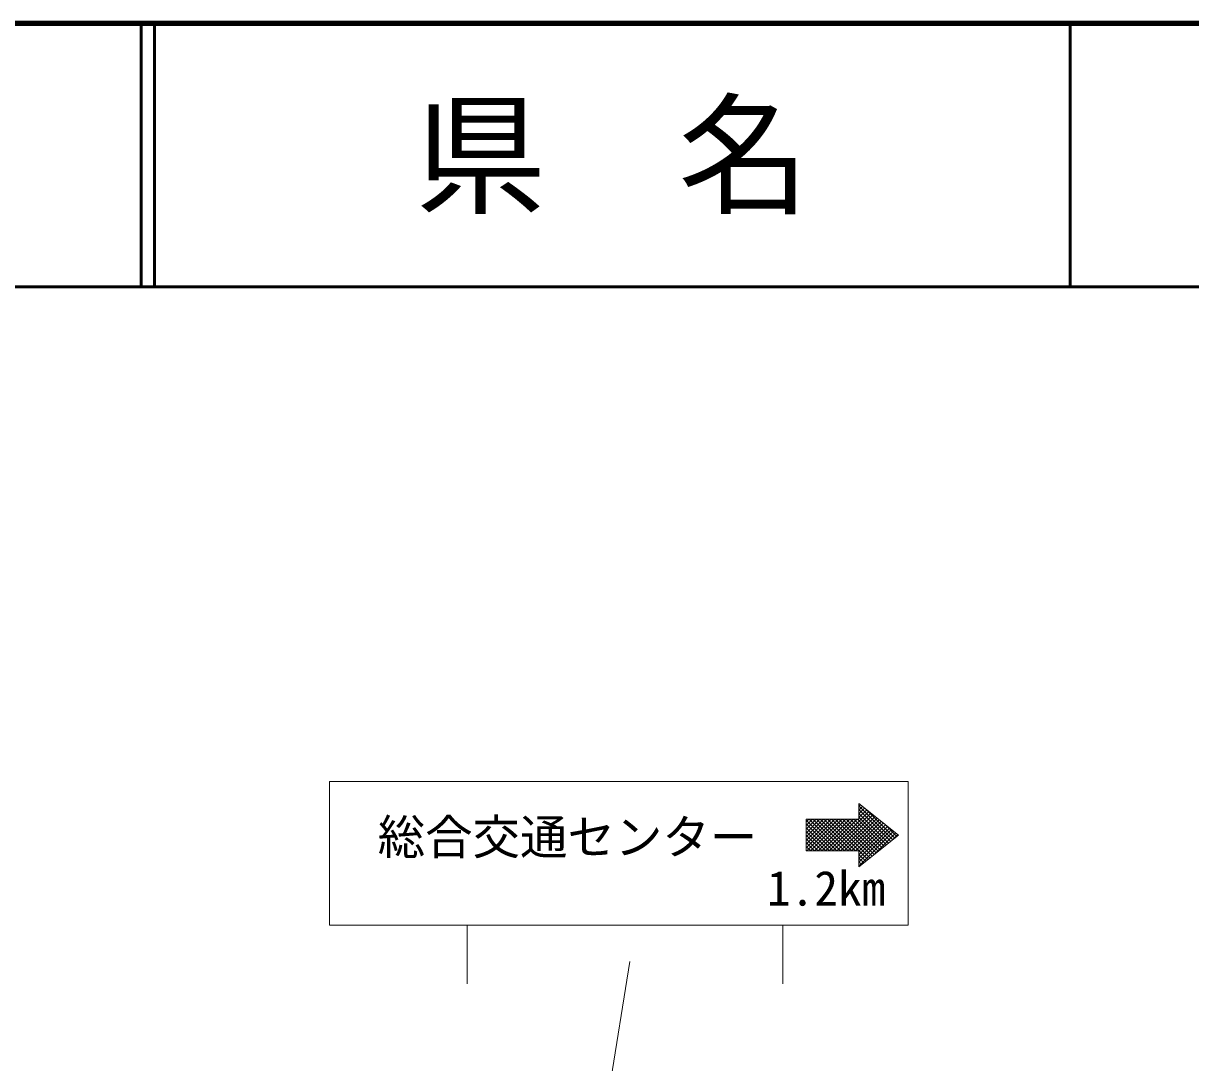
# Model space of a CAD drawing. Units: millimetres, scale not verified. Extents: x 40000 to 680000, y 20000 to 380000.
# Drawn here: x 293280 to 337569, y 340576 to 380000 of the extents above; entities that cross this region are included whole.
import ezdxf
from ezdxf.enums import TextEntityAlignment as Align

# ---------------------------------------------------------------- set-up
doc = ezdxf.new("R2010")
doc.units = ezdxf.units.MM
doc.header["$LTSCALE"] = 1000
for name, color, linetype, lineweight in [('M-STR-STRC', 7, 'Continuous', 13), ('M-TTL', 2, 'Continuous', 140), ('M-TTL-LINE', 7, 'Continuous', 50)]:
    doc.layers.add(name, color=color, linetype=linetype, lineweight=lineweight)
doc.layers.add('M-TTL-TXT', color=7, linetype='Continuous')
doc.styles.add('ＭＳ ゴシック', font='')
doc.styles.get('ＭＳ ゴシック').set_extended_font_data('MS Gothic')

msp = doc.modelspace()

# ---------------------------------------------------------------- linework, layer by layer
at = {"layer": 'M-STR-STRC'}
for p, q in [((304894, 345794), (304894, 351245)), ((304894, 351245), (326853, 351245)), ((326853, 351245), (326853, 345794)), ((324983, 349806), (324983, 350406)), ((326483, 349206), (324983, 350406)), ((324983, 350297), (325043, 350357)), ((323857, 348606), (325357, 350106)), ((323998, 348606), (325436, 350043)), ((324140, 348606), (325514, 349980)), ((324281, 348606), (325593, 349917)), ((326266, 349033), (324983, 350316)), ((324983, 350155), (325122, 350294)), ((324983, 350014), (325200, 350232)), ((326188, 348970), (324983, 350175)), ((324983, 349873), (325279, 350169)), ((326109, 348907), (324983, 350033)), ((326031, 348844), (324983, 349892)), ((326345, 349095), (325243, 350197)), ((324983, 349806), (322983, 349806)), ((322983, 349806), (322983, 348606)), ((322983, 349711), (323077, 349806)), ((322983, 349570), (323219, 349806)), ((322983, 349428), (323360, 349806)), ((322983, 349287), (323501, 349806)), ((322983, 349145), (323643, 349806)), ((322983, 349004), (323784, 349806)), ((322983, 348862), (323926, 349806)), ((322983, 348721), (324067, 349806)), ((324148, 348606), (322983, 349771)), ((324006, 348606), (322983, 349629)), ((323865, 348606), (322983, 349488)), ((323009, 348606), (324209, 349806)), ((324289, 348606), (323089, 349806)), ((323150, 348606), (324350, 349806)), ((324430, 348606), (323230, 349806)), ((323291, 348606), (324491, 349806)), ((324572, 348606), (323372, 349806)), ((323433, 348606), (324633, 349806)), ((324713, 348606), (323513, 349806)), ((323574, 348606), (324774, 349806)), ((324855, 348606), (323655, 349806)), ((323716, 348606), (324916, 349806)), ((325323, 348278), (323796, 349806)), ((325402, 348341), (323938, 349806)), ((325481, 348404), (324079, 349806)), ((325559, 348467), (324220, 349806)), ((325638, 348530), (324362, 349806)), ((324423, 348606), (325672, 349854)), ((325716, 348593), (324503, 349806)), ((324564, 348606), (325750, 349792)), ((325795, 348655), (324645, 349806)), ((324706, 348606), (325829, 349729)), ((325873, 348718), (324786, 349806)), ((324847, 348606), (325907, 349666)), ((325952, 348781), (324928, 349806)), ((324983, 348600), (325986, 349603)), ((324983, 348458), (326064, 349540)), ((324983, 348317), (326143, 349477)), ((326423, 349158), (325950, 349632)), ((323723, 348606), (322983, 349346)), ((323582, 348606), (322983, 349205)), ((323441, 348606), (322983, 349064)), ((324983, 348175), (326222, 349414)), ((324983, 348034), (326300, 349352)), ((326483, 349206), (324983, 348006)), ((325547, 348457), (326379, 349289)), ((326254, 349023), (326457, 349226)), ((323299, 348606), (322983, 348922)), ((323158, 348606), (322983, 348781)), ((323016, 348606), (322983, 348639)), ((322983, 348606), (324983, 348606)), ((324983, 348606), (324983, 348006)), ((325245, 348215), (324983, 348478)), ((325166, 348153), (324983, 348336)), ((325088, 348090), (324983, 348195)), ((325009, 348027), (324983, 348054)), ((326853, 345794), (304894, 345794)), ((310124, 345794), (310124, 343569)), ((322095, 345794), (322095, 343569)), ((316292, 344412), (308267, 294628))]:
    msp.add_line(p, q, dxfattribs=at)
at = {"layer": 'M-TTL'}
msp.add_line((680000, 380000), (40000, 380000), dxfattribs=at)
at = {"layer": 'M-TTL-LINE'}
for p, q in [((297750, 380000), (297750, 370000)), ((298250, 380000), (298250, 370000)), ((333000, 380000), (333000, 370000)), ((40000, 370000), (680000, 370000))]:
    msp.add_line(p, q, dxfattribs=at)

# ---------------------------------------------------------------- texts
at = {"layer": 'M-STR-STRC', "style": 'ＭＳ ゴシック'}
for s, p in [('総合交通センター', (321127, 348081)), ('1.2km', (325985, 346137))]:
    msp.add_text(s, height=1320, dxfattribs=at).set_placement(p, align=Align.BOTTOM_RIGHT)
at = {"layer": 'M-TTL-TXT', "style": 'ＭＳ ゴシック'}
msp.add_text('県\u3000名', height=3666, dxfattribs=at).set_placement((315625, 375000), align=Align.MIDDLE_CENTER)

doc.saveas('drawing.dxf')
